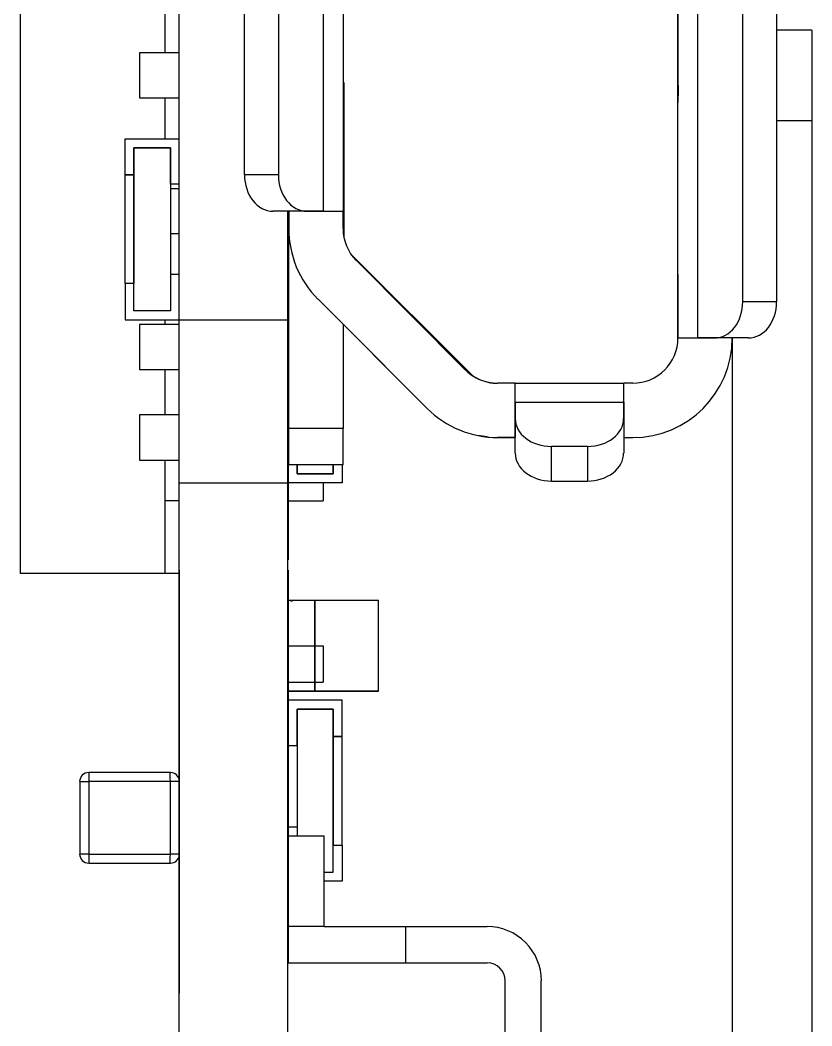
# Model space of a CAD drawing. Extents: x 78 to 182, y 87 to 136.
# Drawn here: x 172.44 to 176.81, y 101.95 to 107.5 of the extents above; entities that cross this region are included whole.
import ezdxf

# ---------------------------------------------------------------- set-up
doc = ezdxf.new("R2010")
doc.units = 0
doc.layers.add('View004', color=7, linetype='CONTINUOUS')

msp = doc.modelspace()

# ---------------------------------------------------------------- linework, layer by layer
at = {"layer": 'View004'}
for p, q in [((176.072, 105.75), (176.072, 112.15)), ((176.072, 105.75), (176.072, 112.15)), ((176.182, 105.75), (176.182, 112.15)), ((176.182, 105.75), (176.182, 112.15)), ((173.317, 105.85), (173.317, 112.05)), ((173.317, 105.85), (173.317, 112.05)), ((173.317, 105.85), (173.317, 112.05)), ((176.43, 105.95), (176.43, 111.95)), ((176.43, 105.95), (176.43, 111.95)), ((176.618, 105.95), (176.618, 111.95)), ((176.618, 105.95), (176.618, 111.95)), ((172.438, 111.45), (172.438, 104.45)), ((172.438, 111.45), (172.438, 104.45)), ((174.113, 111.45), (174.113, 106.45)), ((174.113, 111.45), (174.113, 106.45)), ((174.222, 111.45), (174.222, 106.45)), ((174.222, 111.45), (174.222, 106.45)), ((173.678, 106.65), (173.678, 111.25)), ((173.678, 106.65), (173.678, 111.25)), ((173.865, 111.25), (173.865, 106.65)), ((173.865, 111.25), (173.865, 106.65)), ((176.072, 110.725), (176.072, 107.175)), ((176.072, 110.725), (176.072, 107.175)), ((173.238, 107.575), (173.238, 107.325)), ((173.238, 107.575), (173.238, 107.325)), ((176.812, 107.45), (176.618, 107.45)), ((176.812, 107.45), (176.618, 107.45)), ((176.812, 107.45), (176.812, 106.95)), ((176.812, 107.45), (176.812, 106.95)), ((173.097, 107.325), (173.097, 107.075)), ((173.238, 107.325), (173.097, 107.325)), ((173.097, 107.325), (173.097, 107.075)), ((173.238, 107.325), (173.097, 107.325)), ((173.317, 107.325), (173.238, 107.325)), ((173.317, 107.325), (173.238, 107.325)), ((173.317, 107.34), (173.317, 107.34)), ((173.317, 107.34), (173.317, 107.34)), ((173.317, 107.34), (173.317, 107.34)), ((173.317, 107.34), (173.317, 107.34)), ((173.317, 107.325), (173.317, 107.325)), ((173.317, 107.325), (173.317, 107.325)), ((173.317, 107.275), (173.317, 107.298)), ((173.317, 107.275), (173.317, 107.298)), ((173.317, 107.275), (173.317, 107.298)), ((173.317, 107.275), (173.317, 107.298)), ((173.317, 107.298), (173.317, 107.298)), ((173.317, 107.298), (173.317, 107.298)), ((173.317, 106.625), (173.317, 107.275)), ((173.317, 107.275), (173.317, 107.275)), ((173.317, 106.625), (173.317, 107.275)), ((173.317, 106.625), (173.317, 107.275)), ((173.317, 107.275), (173.317, 107.275)), ((173.317, 106.625), (173.317, 107.275)), ((174.227, 107.16), (174.222, 107.16)), ((174.227, 107.16), (174.222, 107.16)), ((174.227, 107.16), (174.227, 106.304)), ((174.227, 107.16), (174.227, 106.304)), ((173.097, 107.075), (173.238, 107.075)), ((173.097, 107.075), (173.238, 107.075)), ((173.238, 107.075), (173.238, 106.85)), ((173.238, 107.075), (173.317, 107.075)), ((173.238, 107.075), (173.238, 106.85)), ((173.238, 107.075), (173.317, 107.075)), ((173.317, 107.075), (173.317, 107.075)), ((173.317, 107.075), (173.317, 107.075)), ((174.222, 107.025), (174.227, 107.025)), ((174.222, 107.025), (174.227, 107.025)), ((176.072, 106.925), (176.072, 107.05)), ((176.072, 106.925), (176.072, 107.05)), ((176.072, 106.225), (176.072, 106.925)), ((176.072, 106.225), (176.072, 106.925)), ((176.072, 106.225), (176.072, 106.925)), ((176.072, 106.225), (176.072, 106.925)), ((176.618, 106.95), (176.812, 106.95)), ((176.618, 106.95), (176.812, 106.95)), ((176.812, 106.95), (176.812, 100.95)), ((176.812, 106.95), (176.812, 100.95)), ((173.018, 106.65), (173.018, 106.85)), ((173.018, 106.85), (173.317, 106.85)), ((173.018, 106.65), (173.018, 106.85)), ((173.018, 106.85), (173.317, 106.85)), ((173.317, 106.85), (173.317, 106.85)), ((173.317, 106.85), (173.317, 106.85)), ((173.268, 106.8), (173.067, 106.8)), ((173.067, 106.8), (173.067, 106.65)), ((173.067, 105.9), (173.067, 106.8)), ((173.067, 106.8), (173.268, 106.8)), ((173.268, 106.8), (173.067, 106.8)), ((173.067, 106.8), (173.067, 106.65)), ((173.067, 105.9), (173.067, 106.8)), ((173.067, 106.8), (173.268, 106.8)), ((173.268, 106.6), (173.268, 106.8)), ((173.268, 106.8), (173.268, 105.9)), ((173.268, 106.6), (173.268, 106.8)), ((173.268, 106.8), (173.268, 105.9)), ((173.067, 106.65), (173.018, 106.65)), ((173.018, 106.05), (173.018, 106.65)), ((173.018, 106.65), (173.067, 106.65)), ((173.067, 106.65), (173.018, 106.65)), ((173.018, 106.05), (173.018, 106.65)), ((173.018, 106.65), (173.067, 106.65)), ((173.067, 106.65), (173.067, 106.05)), ((173.067, 106.65), (173.067, 106.05)), ((173.865, 106.65), (173.678, 106.65)), ((173.865, 106.65), (173.678, 106.65)), ((173.317, 106.6), (173.268, 106.6)), ((173.317, 106.6), (173.268, 106.6)), ((173.268, 106.575), (173.317, 106.575)), ((173.268, 106.575), (173.317, 106.575)), ((173.317, 106.625), (173.317, 106.625)), ((173.317, 106.625), (173.317, 106.625)), ((173.317, 106.575), (173.317, 106.575)), ((173.317, 106.575), (173.317, 106.575)), ((173.317, 106.56), (173.317, 106.56)), ((173.317, 106.56), (173.317, 106.56)), ((174.021, 106.45), (173.834, 106.45)), ((174.021, 106.45), (173.834, 106.45)), ((173.917, 105.85), (173.917, 106.45)), ((173.917, 105.85), (173.917, 106.45)), ((173.918, 106.45), (173.918, 104.85)), ((173.918, 106.45), (173.918, 104.85)), ((173.918, 106.45), (173.918, 104.85)), ((173.918, 106.45), (173.918, 104.85)), ((174.113, 106.45), (173.923, 106.45)), ((173.923, 106.45), (173.923, 106.354)), ((173.923, 105.25), (173.923, 106.45)), ((174.113, 106.45), (173.923, 106.45)), ((173.923, 106.45), (173.923, 106.354)), ((173.923, 105.25), (173.923, 106.45)), ((174.021, 106.45), (174.113, 106.45)), ((174.021, 106.45), (174.113, 106.45)), ((174.222, 106.354), (174.222, 106.45)), ((174.222, 106.354), (174.222, 106.45)), ((173.317, 106.325), (173.268, 106.325)), ((173.317, 106.325), (173.268, 106.325)), ((173.317, 106.34), (173.317, 106.34)), ((173.317, 106.34), (173.317, 106.34)), ((173.317, 106.34), (173.317, 106.34)), ((173.317, 106.34), (173.317, 106.34)), ((173.317, 106.325), (173.317, 106.325)), ((173.317, 106.325), (173.317, 106.325)), ((173.317, 106.102), (173.317, 106.298)), ((173.317, 106.102), (173.317, 106.298)), ((173.317, 106.102), (173.317, 106.298)), ((173.317, 106.102), (173.317, 106.298)), ((173.317, 106.298), (173.317, 106.298)), ((173.317, 106.298), (173.317, 106.298)), ((174.264, 106.215), (174.938, 105.542)), ((174.264, 106.215), (174.938, 105.542)), ((176.072, 106.1), (176.072, 106.225)), ((176.072, 106.1), (176.072, 106.225)), ((174.899, 105.573), (174.296, 106.177)), ((174.899, 105.573), (174.296, 106.177)), ((173.317, 106.1), (173.268, 106.1)), ((173.268, 106.1), (173.268, 105.9)), ((173.317, 106.1), (173.268, 106.1)), ((173.268, 106.1), (173.268, 105.9)), ((173.317, 106.102), (173.317, 106.102)), ((173.317, 106.102), (173.317, 106.102)), ((173.317, 105.425), (173.317, 106.075)), ((173.317, 106.075), (173.317, 106.075)), ((173.317, 105.425), (173.317, 106.075)), ((173.317, 105.425), (173.317, 106.075)), ((173.317, 106.075), (173.317, 106.075)), ((173.317, 105.425), (173.317, 106.075)), ((173.067, 106.05), (173.018, 106.05)), ((173.018, 106.05), (173.018, 105.85)), ((173.067, 106.05), (173.018, 106.05)), ((173.067, 106.05), (173.018, 106.05)), ((173.018, 106.05), (173.018, 105.85)), ((173.067, 106.05), (173.018, 106.05)), ((173.067, 105.9), (173.067, 106.05)), ((173.067, 105.9), (173.067, 106.05)), ((173.918, 106.05), (173.917, 106.05)), ((173.918, 106.05), (173.917, 106.05)), ((173.923, 106.05), (173.918, 106.05)), ((173.923, 106.05), (173.918, 106.05)), ((174.084, 105.965), (174.687, 105.361)), ((174.084, 105.965), (174.687, 105.361)), ((176.072, 105.975), (176.072, 105.75)), ((176.072, 105.975), (176.072, 105.75)), ((173.918, 105.95), (173.917, 105.95)), ((173.918, 105.95), (173.917, 105.95)), ((173.923, 105.95), (173.918, 105.95)), ((173.923, 105.95), (173.918, 105.95)), ((176.618, 105.95), (176.43, 105.95)), ((176.618, 105.95), (176.43, 105.95)), ((173.018, 105.85), (173.317, 105.85)), ((173.018, 105.85), (173.317, 105.85)), ((173.268, 105.9), (173.067, 105.9)), ((173.268, 105.9), (173.067, 105.9)), ((173.268, 105.9), (173.067, 105.9)), ((173.268, 105.9), (173.067, 105.9)), ((173.238, 105.85), (173.238, 105.825)), ((173.238, 105.85), (173.238, 105.825)), ((173.317, 105.85), (173.317, 105.85)), ((173.317, 105.85), (173.917, 105.85)), ((173.317, 105.85), (173.917, 105.85)), ((173.317, 105.85), (173.317, 105.85)), ((173.097, 105.825), (173.097, 105.575)), ((173.238, 105.825), (173.097, 105.825)), ((173.097, 105.825), (173.097, 105.575)), ((173.238, 105.825), (173.097, 105.825)), ((173.317, 105.825), (173.238, 105.825)), ((173.317, 105.825), (173.238, 105.825)), ((173.317, 105.825), (173.317, 105.825)), ((173.317, 105.825), (173.317, 105.825)), ((174.222, 105.826), (174.222, 105.25)), ((174.222, 105.826), (174.687, 105.361)), ((174.222, 105.826), (174.222, 105.25)), ((174.222, 105.826), (174.687, 105.361)), ((176.373, 105.75), (176.182, 105.75)), ((176.182, 105.75), (176.274, 105.75)), ((176.373, 105.75), (176.182, 105.75)), ((176.182, 105.75), (176.274, 105.75)), ((176.461, 105.75), (176.274, 105.75)), ((176.461, 105.75), (176.274, 105.75)), ((176.373, 100.95), (176.373, 105.75)), ((176.373, 100.95), (176.373, 105.75)), ((173.917, 105.7), (173.918, 105.7)), ((173.917, 105.7), (173.918, 105.7)), ((173.918, 105.7), (173.923, 105.7)), ((173.918, 105.7), (173.923, 105.7)), ((173.097, 105.575), (173.238, 105.575)), ((173.097, 105.575), (173.238, 105.575)), ((173.238, 105.575), (173.238, 105.325)), ((173.238, 105.575), (173.317, 105.575)), ((173.238, 105.575), (173.238, 105.325)), ((173.238, 105.575), (173.317, 105.575)), ((173.317, 105.575), (173.317, 105.575)), ((173.317, 105.575), (173.317, 105.575)), ((175.173, 105.5), (175.076, 105.5)), ((175.173, 105.5), (175.076, 105.5)), ((175.173, 105.5), (175.773, 105.5)), ((175.173, 105.5), (175.773, 105.5)), ((175.822, 105.5), (175.773, 105.5)), ((175.822, 105.5), (175.773, 105.5)), ((173.317, 105.425), (173.317, 105.425)), ((173.317, 105.425), (173.317, 105.425)), ((175.173, 105.395), (175.173, 105.2)), ((175.173, 105.305), (175.173, 105.395)), ((175.173, 105.395), (175.173, 105.2)), ((175.173, 105.305), (175.173, 105.395)), ((175.173, 105.395), (175.773, 105.395)), ((175.173, 105.395), (175.773, 105.395)), ((175.773, 105.395), (175.773, 105.2)), ((175.773, 105.305), (175.773, 105.395)), ((175.773, 105.395), (175.773, 105.2)), ((175.773, 105.305), (175.773, 105.395)), ((173.097, 105.325), (173.097, 105.075)), ((173.238, 105.325), (173.097, 105.325)), ((173.097, 105.325), (173.097, 105.075)), ((173.238, 105.325), (173.097, 105.325)), ((173.317, 105.325), (173.238, 105.325)), ((173.317, 105.325), (173.238, 105.325)), ((173.317, 105.34), (173.317, 105.34)), ((173.317, 105.34), (173.317, 105.34)), ((173.317, 105.34), (173.317, 105.34)), ((173.317, 105.34), (173.317, 105.34)), ((173.317, 105.325), (173.317, 105.325)), ((173.317, 105.325), (173.317, 105.325)), ((173.317, 105.102), (173.317, 105.298)), ((173.317, 105.102), (173.317, 105.298)), ((173.317, 105.102), (173.317, 105.298)), ((173.317, 105.102), (173.317, 105.298)), ((173.317, 105.298), (173.317, 105.298)), ((173.317, 105.298), (173.317, 105.298)), ((175.173, 105.114), (175.173, 105.305)), ((175.173, 105.114), (175.173, 105.305)), ((175.773, 105.305), (175.773, 105.114)), ((175.773, 105.305), (175.773, 105.114)), ((174.222, 105.25), (173.923, 105.25)), ((174.222, 105.25), (173.923, 105.25)), ((173.917, 105.2), (173.918, 105.2)), ((173.917, 105.2), (173.918, 105.2)), ((173.918, 105.2), (173.923, 105.2)), ((173.918, 105.2), (173.923, 105.2)), ((175.076, 105.2), (175.173, 105.2)), ((175.076, 105.2), (175.173, 105.2)), ((175.773, 105.2), (175.822, 105.2)), ((175.773, 105.2), (175.822, 105.2)), ((175.373, 105.152), (175.572, 105.152)), ((175.373, 105.152), (175.572, 105.152)), ((175.373, 104.96), (175.373, 105.152)), ((175.373, 104.96), (175.373, 105.152)), ((175.572, 105.152), (175.572, 104.96)), ((175.572, 105.152), (175.572, 104.96)), ((173.097, 105.075), (173.238, 105.075)), ((173.097, 105.075), (173.238, 105.075)), ((173.238, 105.075), (173.238, 104.45)), ((173.238, 105.075), (173.317, 105.075)), ((173.238, 105.075), (173.238, 104.45)), ((173.238, 105.075), (173.317, 105.075)), ((173.317, 105.102), (173.317, 105.102)), ((173.317, 105.102), (173.317, 105.102)), ((173.317, 105.075), (173.317, 105.075)), ((173.317, 105.075), (173.317, 105.075)), ((173.317, 105.06), (173.317, 105.06)), ((173.317, 105.06), (173.317, 105.06)), ((174.222, 105.05), (173.923, 105.05)), ((174.222, 105.05), (173.923, 105.05)), ((173.968, 105.05), (173.968, 105)), ((173.968, 105), (173.968, 105.05)), ((173.968, 105.05), (173.968, 105)), ((173.968, 105), (173.968, 105.05)), ((174.167, 105), (174.167, 105.05)), ((174.167, 105.05), (174.167, 105)), ((174.167, 105), (174.167, 105.05)), ((174.167, 105.05), (174.167, 105)), ((174.218, 105.05), (174.218, 104.95)), ((174.218, 105.05), (174.218, 104.95)), ((173.968, 105), (174.167, 105)), ((174.167, 105), (173.968, 105)), ((173.968, 105), (174.167, 105)), ((174.167, 105), (173.968, 105)), ((173.317, 104.95), (173.917, 104.95)), ((173.317, 91.95), (173.317, 104.95)), ((173.317, 104.95), (173.917, 104.95)), ((173.317, 91.95), (173.317, 104.95)), ((173.317, 91.95), (173.317, 104.95)), ((173.917, 91.95), (173.917, 104.95)), ((173.917, 91.95), (173.917, 104.95)), ((173.918, 104.95), (173.917, 104.95)), ((173.918, 104.95), (173.917, 104.95)), ((174.218, 104.95), (173.918, 104.95)), ((174.218, 104.95), (173.918, 104.95)), ((174.113, 104.95), (174.113, 104.85)), ((174.113, 104.95), (174.113, 104.85)), ((175.373, 104.96), (175.572, 104.96)), ((175.373, 104.96), (175.572, 104.96)), ((173.317, 104.9), (173.317, 104.9)), ((173.317, 104.9), (173.317, 104.9)), ((173.317, 104.9), (173.317, 104.9)), ((173.317, 104.9), (173.317, 104.9)), ((173.317, 104.9), (173.317, 104.9)), ((173.317, 104.9), (173.317, 104.9)), ((173.317, 104.468), (173.317, 104.858)), ((173.317, 104.468), (173.317, 104.858)), ((173.317, 104.468), (173.317, 104.858)), ((173.317, 104.468), (173.317, 104.858)), ((173.317, 104.858), (173.317, 104.858)), ((173.317, 104.858), (173.317, 104.858)), ((173.317, 104.85), (173.238, 104.85)), ((173.317, 104.85), (173.238, 104.85)), ((173.317, 104.85), (173.317, 104.85)), ((173.317, 104.85), (173.317, 104.85)), ((173.917, 104.85), (173.918, 104.85)), ((173.917, 104.85), (173.918, 104.85)), ((173.918, 104.85), (173.918, 104.85)), ((173.918, 104.85), (173.918, 104.525)), ((173.918, 104.85), (173.918, 104.525)), ((173.918, 104.85), (174.113, 104.85)), ((173.918, 104.85), (174.113, 104.85)), ((173.918, 104.85), (173.918, 104.85)), ((173.918, 104.85), (173.918, 104.525)), ((173.918, 104.85), (173.918, 104.525)), ((173.918, 104.525), (173.918, 104.525)), ((173.918, 104.525), (173.918, 104.525)), ((173.317, 104.468), (173.317, 104.468)), ((173.317, 104.468), (173.317, 104.468)), ((173.918, 104.468), (173.918, 104.468)), ((173.918, 104.468), (173.918, 104.468)), ((173.238, 104.45), (172.438, 104.45)), ((173.238, 104.45), (172.438, 104.45)), ((173.317, 104.45), (173.238, 104.45)), ((173.317, 104.45), (173.238, 104.45)), ((173.317, 104.45), (173.317, 104.45)), ((173.317, 104.45), (173.317, 104.45)), ((173.918, 104.3), (173.918, 104.3)), ((173.918, 104.3), (173.918, 103.8)), ((173.918, 104.3), (173.918, 103.8)), ((173.918, 104.3), (173.918, 104.3)), ((173.918, 104.3), (173.918, 103.8)), ((173.918, 104.3), (173.918, 103.8)), ((173.94, 104.299), (173.933, 104.299)), ((173.933, 104.299), (173.94, 104.299)), ((173.94, 104.299), (173.933, 104.299)), ((173.933, 104.299), (173.94, 104.299)), ((173.94, 104.299), (173.933, 104.299)), ((173.933, 104.299), (173.94, 104.299)), ((173.94, 104.299), (173.933, 104.299)), ((173.933, 104.299), (173.94, 104.299)), ((173.94, 104.299), (173.933, 104.299)), ((173.933, 104.299), (173.94, 104.299)), ((173.94, 104.299), (173.933, 104.299)), ((173.933, 104.299), (173.94, 104.299)), ((173.94, 104.299), (173.933, 104.299)), ((173.933, 104.299), (173.94, 104.299)), ((173.94, 104.299), (173.933, 104.299)), ((173.933, 104.299), (173.94, 104.299)), ((174.417, 104.3), (174.067, 104.3)), ((174.067, 104.3), (174.067, 103.8)), ((174.067, 104.3), (174.067, 103.8)), ((174.067, 103.8), (174.067, 104.3)), ((174.417, 104.3), (174.067, 104.3)), ((174.417, 104.3), (174.067, 104.3)), ((174.067, 103.8), (174.067, 104.3)), ((174.417, 104.3), (174.067, 104.3)), ((174.067, 103.8), (174.067, 104.3)), ((174.067, 103.8), (174.067, 104.3)), ((174.067, 103.8), (174.067, 104.3)), ((174.067, 103.8), (174.067, 104.3)), ((174.417, 104.3), (174.067, 104.3)), ((174.067, 104.3), (174.067, 103.8)), ((174.067, 104.3), (174.067, 103.8)), ((174.067, 103.8), (174.067, 104.3)), ((174.417, 104.3), (174.067, 104.3)), ((174.417, 104.3), (174.067, 104.3)), ((174.067, 103.8), (174.067, 104.3)), ((174.417, 104.3), (174.067, 104.3)), ((174.067, 103.8), (174.067, 104.3)), ((174.067, 103.8), (174.067, 104.3)), ((174.067, 103.8), (174.067, 104.3)), ((174.067, 103.8), (174.067, 104.3)), ((174.417, 103.8), (174.417, 104.3)), ((174.417, 103.8), (174.417, 104.3)), ((174.417, 103.8), (174.417, 104.3)), ((174.417, 103.8), (174.417, 104.3)), ((174.417, 103.8), (174.417, 104.3)), ((174.417, 103.8), (174.417, 104.3)), ((174.417, 103.8), (174.417, 104.3)), ((174.417, 103.8), (174.417, 104.3)), ((173.917, 104.05), (173.918, 104.05)), ((173.917, 104.05), (173.918, 104.05)), ((173.918, 104.05), (174.113, 104.05)), ((173.918, 104.05), (174.113, 104.05)), ((174.113, 104.05), (174.113, 103.85)), ((174.113, 104.05), (174.113, 103.85)), ((173.317, 103.833), (173.317, 103.833)), ((173.317, 103.833), (173.317, 103.833)), ((173.917, 103.85), (173.918, 103.85)), ((173.917, 103.85), (173.918, 103.85)), ((173.917, 103.8), (173.918, 103.8)), ((173.917, 103.8), (173.918, 103.8)), ((173.917, 103.8), (173.918, 103.8)), ((173.917, 103.8), (173.918, 103.8)), ((173.918, 103.85), (174.113, 103.85)), ((173.918, 103.85), (174.113, 103.85)), ((173.918, 103.8), (173.918, 103.8)), ((173.918, 103.8), (173.918, 103.768)), ((173.918, 103.8), (173.918, 103.768)), ((173.918, 103.8), (173.918, 103.8)), ((173.918, 103.8), (173.918, 103.768)), ((173.918, 103.8), (173.918, 103.768)), ((173.918, 103.8), (174.067, 103.8)), ((174.067, 103.8), (173.918, 103.8)), ((173.918, 103.8), (173.918, 103.8)), ((173.918, 103.8), (174.067, 103.8)), ((174.067, 103.8), (173.918, 103.8)), ((173.918, 103.8), (173.918, 103.8)), ((173.918, 103.8), (174.067, 103.8)), ((174.067, 103.8), (173.918, 103.8)), ((173.918, 103.8), (173.918, 103.8)), ((173.918, 103.8), (174.067, 103.8)), ((174.067, 103.8), (173.918, 103.8)), ((173.918, 103.8), (173.918, 103.8)), ((174.067, 103.8), (174.417, 103.8)), ((174.417, 103.8), (174.067, 103.8)), ((174.067, 103.8), (174.417, 103.8)), ((174.417, 103.8), (174.067, 103.8)), ((174.067, 103.8), (174.417, 103.8)), ((174.417, 103.8), (174.067, 103.8)), ((174.067, 103.8), (174.417, 103.8)), ((174.417, 103.8), (174.067, 103.8)), ((173.317, 103.768), (173.317, 103.768)), ((173.317, 103.768), (173.317, 103.768)), ((173.918, 103.75), (173.917, 103.75)), ((173.918, 103.75), (173.917, 103.75)), ((173.918, 103.768), (173.918, 103.768)), ((173.918, 103.768), (173.918, 103.768)), ((174.218, 103.75), (173.918, 103.75)), ((174.218, 103.75), (173.918, 103.75)), ((174.218, 103.55), (174.218, 103.75)), ((174.218, 103.55), (174.218, 103.75)), ((173.968, 103.5), (173.968, 103.7)), ((173.968, 103.7), (174.167, 103.7)), ((174.167, 103.7), (173.968, 103.7)), ((173.968, 103.7), (173.968, 103)), ((173.968, 103.5), (173.968, 103.7)), ((173.968, 103.7), (174.167, 103.7)), ((174.167, 103.7), (173.968, 103.7)), ((173.968, 103.7), (173.968, 103)), ((174.167, 103.7), (174.167, 103.55)), ((174.167, 102.8), (174.167, 103.7)), ((174.167, 103.7), (174.167, 103.55)), ((174.167, 102.8), (174.167, 103.7)), ((174.167, 103.55), (174.218, 103.55)), ((174.218, 103.55), (174.167, 103.55)), ((174.167, 103.55), (174.167, 102.95)), ((174.167, 103.55), (174.218, 103.55)), ((174.218, 103.55), (174.167, 103.55)), ((174.167, 103.55), (174.167, 102.95)), ((174.218, 102.95), (174.218, 103.55)), ((174.218, 102.95), (174.218, 103.55)), ((173.917, 103.5), (173.918, 103.5)), ((173.917, 103.5), (173.918, 103.5)), ((173.918, 103.5), (173.968, 103.5)), ((173.918, 103.5), (173.968, 103.5)), ((172.768, 103.3), (172.768, 102.9)), ((172.768, 103.3), (172.768, 102.9)), ((172.768, 103.3), (172.768, 102.9)), ((172.768, 103.3), (172.768, 102.9)), ((172.768, 103.3), (172.768, 102.9)), ((172.768, 103.3), (172.768, 102.9)), ((173.268, 103.35), (172.817, 103.35)), ((173.268, 103.35), (172.817, 103.35)), ((173.268, 103.35), (172.817, 103.35)), ((173.268, 103.35), (172.817, 103.35)), ((173.268, 103.35), (172.817, 103.35)), ((173.268, 103.35), (172.817, 103.35)), ((172.817, 103.3), (172.817, 102.9)), ((172.817, 103.3), (172.817, 102.9)), ((173.268, 103.3), (172.817, 103.3)), ((173.268, 103.3), (172.817, 103.3)), ((172.817, 103.3), (172.817, 102.9)), ((172.817, 103.3), (172.817, 102.9)), ((173.268, 103.3), (172.817, 103.3)), ((173.268, 103.3), (172.817, 103.3)), ((172.817, 103.3), (172.817, 102.9)), ((173.268, 103.3), (172.817, 103.3)), ((172.817, 103.3), (172.817, 102.9)), ((173.268, 103.3), (172.817, 103.3)), ((173.268, 102.9), (173.268, 103.3)), ((173.268, 102.9), (173.268, 103.3)), ((173.268, 102.9), (173.268, 103.3)), ((173.268, 102.9), (173.268, 103.3)), ((173.268, 102.9), (173.268, 103.3)), ((173.268, 102.9), (173.268, 103.3)), ((173.918, 103.3), (173.918, 103.3)), ((173.918, 103.3), (173.918, 102.3)), ((173.918, 103.3), (173.918, 102.3)), ((173.918, 103.3), (173.918, 103.3)), ((173.918, 103.3), (173.918, 102.3)), ((173.918, 103.3), (173.918, 102.3)), ((173.317, 103.168), (173.317, 103.168)), ((173.317, 103.168), (173.317, 103.168)), ((173.917, 103.05), (173.918, 103.05)), ((173.917, 103.05), (173.918, 103.05)), ((173.918, 103.05), (173.968, 103.05)), ((173.918, 103.05), (173.968, 103.05)), ((173.917, 103), (173.918, 103)), ((173.917, 103), (173.918, 103)), ((173.918, 103), (174.118, 103)), ((173.918, 103), (174.118, 103)), ((174.118, 102.5), (174.118, 103)), ((174.118, 102.5), (174.118, 103)), ((174.167, 102.8), (174.167, 102.95)), ((174.167, 102.95), (174.218, 102.95)), ((174.167, 102.95), (174.218, 102.95)), ((174.167, 102.8), (174.167, 102.95)), ((174.167, 102.95), (174.218, 102.95)), ((174.167, 102.95), (174.218, 102.95)), ((174.218, 102.95), (174.218, 102.75)), ((174.218, 102.95), (174.218, 102.75)), ((172.817, 102.9), (173.268, 102.9)), ((172.817, 102.9), (173.268, 102.9)), ((172.817, 102.9), (173.268, 102.9)), ((172.817, 102.9), (173.268, 102.9)), ((172.817, 102.9), (173.268, 102.9)), ((172.817, 102.9), (173.268, 102.9)), ((172.817, 102.85), (173.268, 102.85)), ((172.817, 102.85), (173.268, 102.85)), ((172.817, 102.85), (173.268, 102.85)), ((172.817, 102.85), (173.268, 102.85)), ((172.817, 102.85), (173.268, 102.85)), ((172.817, 102.85), (173.268, 102.85)), ((174.118, 102.8), (174.167, 102.8)), ((174.118, 102.8), (174.167, 102.8)), ((174.118, 102.8), (174.167, 102.8)), ((174.118, 102.8), (174.167, 102.8)), ((174.218, 102.75), (174.118, 102.75)), ((174.218, 102.75), (174.118, 102.75)), ((173.317, 102.533), (173.317, 102.533)), ((173.317, 102.533), (173.317, 102.533)), ((173.918, 102.5), (173.917, 102.5)), ((173.918, 102.5), (173.917, 102.5)), ((174.118, 102.5), (173.918, 102.5)), ((174.118, 102.5), (173.918, 102.5)), ((174.118, 102.5), (174.567, 102.5)), ((174.118, 102.5), (174.567, 102.5)), ((174.567, 102.5), (175.018, 102.5)), ((174.567, 102.5), (175.018, 102.5)), ((174.567, 102.5), (174.567, 102.3)), ((174.567, 102.5), (174.567, 102.3)), ((173.917, 102.3), (173.918, 102.3)), ((173.917, 102.3), (173.918, 102.3)), ((173.918, 102.3), (173.918, 102.3)), ((173.918, 102.3), (173.918, 102.3)), ((173.918, 102.3), (174.567, 102.3)), ((173.918, 102.3), (174.567, 102.3)), ((174.567, 102.3), (175.018, 102.3)), ((174.567, 102.3), (175.018, 102.3)), ((175.118, 101.77), (175.118, 102.2)), ((175.118, 101.77), (175.118, 102.2)), ((175.317, 101.77), (175.317, 102.2)), ((175.317, 101.77), (175.317, 102.2)), ((173.317, 102.133), (173.317, 102.133)), ((173.317, 102.133), (173.317, 102.133))]:
    msp.add_line(p, q, dxfattribs=at)
for centre, radius, start, end in [((174.472, 106.354), 0.55, 180, -135), ((174.472, 106.354), 0.55, 180, -135), ((174.472, 106.354), 0.25, 180, -135), ((174.472, 106.354), 0.25, 180, -135), ((174.472, 106.354), 0.25, 180, -135), ((174.472, 106.354), 0.25, 180, -135), ((175.822, 105.75), 0.25, -90, 0), ((175.822, 105.75), 0.55, -90, 0), ((175.822, 105.75), 0.25, -90, 0), ((175.822, 105.75), 0.55, -90, 0), ((175.076, 105.75), 0.25, -135.051, -123.522), ((175.076, 105.75), 0.25, -135.051, -123.522), ((175.076, 105.75), 0.25, -135, -114.47), ((175.076, 105.75), 0.25, -135, -90), ((175.076, 105.75), 0.25, -135, -114.47), ((175.076, 105.75), 0.25, -135, -90), ((175.076, 105.75), 0.25, -114.47, -102.156), ((175.076, 105.75), 0.25, -114.47, -102.156), ((175.076, 105.75), 0.55, -135, -90), ((175.076, 105.75), 0.55, -135, -90), ((172.817, 103.3), 0.05, 90, 180), ((172.817, 103.3), 0.05, 90, 180), ((172.817, 103.3), 0.05, 90, -180), ((172.817, 103.3), 0.05, 90, -180), ((172.817, 103.3), 0.05, 90, -180), ((172.817, 103.3), 0.05, 90, -180), ((172.817, 103.3), 0.05, 90, 180), ((172.817, 103.3), 0.05, 90, 180), ((173.268, 103.3), 0.05, 4.8088, 90), ((173.268, 103.3), 0.05, 4.8088, 90), ((173.268, 103.3), 0.05, 4.8088, 90), ((173.268, 103.3), 0.05, 4.8088, 90), ((173.268, 103.3), 0.05, 4.8088, 90), ((173.268, 103.3), 0.05, 4.8088, 90), ((173.268, 103.3), 0.05, 4.8088, 90), ((173.268, 103.3), 0.05, 4.8088, 90), ((173.268, 103.3), 0.05, 0, 0.3624), ((173.268, 103.3), 0.05, 0, 0.3624), ((173.268, 103.3), 0.05, 0, 0.3624), ((173.268, 103.3), 0.05, 0, 0.3624), ((173.268, 103.3), 0.05, 0, 0.3624), ((173.268, 103.3), 0.05, 0, 0.3624), ((173.268, 103.3), 0.05, 0, 0.3624), ((173.268, 103.3), 0.05, 0, 0.3624), ((172.817, 102.9), 0.05, 180, -90), ((172.817, 102.9), 0.05, 180, -90), ((172.817, 102.9), 0.05, 180, -90), ((172.817, 102.9), 0.05, 180, -90), ((172.817, 102.9), 0.05, 180, -90), ((172.817, 102.9), 0.05, 180, -90), ((172.817, 102.9), 0.05, 180, -90), ((172.817, 102.9), 0.05, 180, -90), ((173.268, 102.9), 0.05, -90, -4.8088), ((173.268, 102.9), 0.05, -90, -4.8088), ((173.268, 102.9), 0.05, -90, -4.8088), ((173.268, 102.9), 0.05, -90, -4.8088), ((173.268, 102.9), 0.05, -90, -4.8088), ((173.268, 102.9), 0.05, -90, -4.8088), ((173.268, 102.9), 0.05, -90, -4.8088), ((173.268, 102.9), 0.05, -90, -4.8088), ((173.268, 102.9), 0.05, -90, -4.8088), ((173.268, 102.9), 0.05, -90, -4.8088), ((173.268, 102.9), 0.05, -90, -4.8088), ((173.268, 102.9), 0.05, -90, -4.8088), ((173.268, 102.9), 0.05, -90, -4.8088), ((173.268, 102.9), 0.05, -90, -4.8088), ((173.268, 102.9), 0.05, -90, -4.8088), ((173.268, 102.9), 0.05, -90, -4.8088), ((173.268, 102.9), 0.05, -0.3624, 0), ((173.268, 102.9), 0.05, -0.3624, 0), ((173.268, 102.9), 0.05, -0.3624, 0), ((173.268, 102.9), 0.05, -0.3624, 0), ((173.268, 102.9), 0.05, -0.3624, 0), ((173.268, 102.9), 0.05, -0.3624, 0), ((173.268, 102.9), 0.05, -0.3624, 0), ((173.268, 102.9), 0.05, -0.3624, 0), ((173.268, 102.9), 0.05, -0.3624, 0), ((173.268, 102.9), 0.05, -0.3624, 0), ((173.268, 102.9), 0.05, -0.3624, 0), ((173.268, 102.9), 0.05, -0.3624, 0), ((173.268, 102.9), 0.05, -0.3624, 0), ((173.268, 102.9), 0.05, -0.3624, 0), ((173.268, 102.9), 0.05, -0.3624, 0), ((173.268, 102.9), 0.05, -0.3624, 0), ((175.018, 102.2), 0.1, 0, 90), ((175.018, 102.2), 0.1, 0, 90)]:
    msp.add_arc(centre, radius, start, end, dxfattribs=at)
for centre, major_axis, ratio, start_param, end_param in [((173.834, 106.65), (0, 0.2), 0.781629, -4.71239, -3.14159), ((173.834, 106.65), (0, 0.2), 0.781629, -4.71239, -3.14159), ((174.021, 106.65), (0, 0.2), 0.781629, -4.71239, -3.14159), ((174.021, 106.65), (0, 0.2), 0.781629, -4.71239, -3.14159), ((176.274, 105.95), (0, 0.2), 0.781629, 3.14159, 4.71239), ((176.274, 105.95), (0, 0.2), 0.781629, 3.14159, 4.71239), ((176.461, 105.95), (0, -0.2), 0.781629, 0, -4.71239), ((176.461, 105.95), (0, -0.2), 0.781629, 0, -4.71239), ((175.373, 105.305), (0.2, 0), 0.769614, 3.14159, 4.71239), ((175.373, 105.305), (0.2, 0), 0.769614, 3.14159, 4.71239), ((175.572, 105.305), (0.2, 0), 0.769614, 4.71239, 0), ((175.572, 105.305), (0.2, 0), 0.769614, 4.71239, 0), ((175.373, 105.114), (-0.2, 0), 0.769614, 0, -4.71239), ((175.373, 105.114), (-0.2, 0), 0.769614, 0, -4.71239), ((175.572, 105.114), (-0.2, 0), 0.769614, -4.71239, -3.14159), ((175.572, 105.114), (-0.2, 0), 0.769614, -4.71239, -3.14159), ((175.018, 102.2), (-0.2449, 0.1732), 1, 3.75707, 5.32787), ((175.018, 102.2), (-0.2449, 0.1732), 1, 3.75707, 5.32787)]:
    msp.add_ellipse(centre, major_axis=major_axis, ratio=ratio, start_param=start_param, end_param=end_param, dxfattribs=at)
for points, degree in [([(173.317, 107.298), (173.317, 107.32), (173.317, 107.34), (173.317, 107.34)], 3), ([(173.317, 107.298), (173.317, 107.32), (173.317, 107.34), (173.317, 107.34)], 3), ([(173.317, 107.298), (173.317, 107.32), (173.317, 107.34), (173.317, 107.34)], 3), ([(173.317, 107.298), (173.317, 107.32), (173.317, 107.34), (173.317, 107.34)], 3), ([(176.072, 107.175), (176.072, 107.176), (176.073, 107.117), (176.072, 107.05)], 3), ([(176.072, 107.175), (176.072, 107.176), (176.073, 107.117), (176.072, 107.05)], 3), ([(173.317, 106.56), (173.317, 106.563), (173.317, 106.6)], 2), ([(173.317, 106.56), (173.317, 106.563), (173.317, 106.6)], 2), ([(173.317, 106.56), (173.317, 106.563), (173.317, 106.6)], 2), ([(173.317, 106.56), (173.317, 106.563), (173.317, 106.6)], 2), ([(174.113, 106.45), (174.219, 106.45), (174.222, 106.45)], 2), ([(174.113, 106.45), (174.219, 106.45), (174.222, 106.45)], 2), ([(173.317, 106.298), (173.317, 106.32), (173.317, 106.34), (173.317, 106.34)], 3), ([(173.317, 106.298), (173.317, 106.32), (173.317, 106.34), (173.317, 106.34)], 3), ([(173.317, 106.298), (173.317, 106.32), (173.317, 106.34), (173.317, 106.34)], 3), ([(173.317, 106.298), (173.317, 106.32), (173.317, 106.34), (173.317, 106.34)], 3), ([(173.317, 106.1), (173.317, 106.102)], 1), ([(173.317, 106.1), (173.317, 106.102)], 1), ([(173.317, 106.1), (173.317, 106.102)], 1), ([(173.317, 106.1), (173.317, 106.102)], 1), ([(176.072, 106.1), (176.072, 106.033), (176.072, 105.974), (176.072, 105.975)], 3), ([(176.072, 106.1), (176.072, 106.033), (176.072, 105.974), (176.072, 105.975)], 3), ([(173.317, 104.95), (173.317, 105.169), (173.318, 105.499), (173.317, 105.85)], 3), ([(173.317, 104.95), (173.317, 105.169), (173.318, 105.499), (173.317, 105.85)], 3), ([(173.317, 104.95), (173.317, 105.169), (173.318, 105.499), (173.317, 105.85)], 3), ([(173.917, 104.95), (173.917, 105.169), (173.918, 105.499), (173.917, 105.85)], 3), ([(173.917, 104.95), (173.917, 105.169), (173.918, 105.499), (173.917, 105.85)], 3), ([(176.072, 105.75), (176.076, 105.75), (176.182, 105.75)], 2), ([(176.072, 105.75), (176.076, 105.75), (176.182, 105.75)], 2), ([(174.972, 105.522), (174.973, 105.522)], 1), ([(174.972, 105.522), (174.973, 105.522)], 1), ([(175.023, 105.506), (175.026, 105.505)], 1), ([(175.023, 105.506), (175.026, 105.505)], 1), ([(175.026, 105.505), (175.051, 105.5), (175.076, 105.5)], 2), ([(175.026, 105.505), (175.051, 105.5), (175.076, 105.5)], 2), ([(175.173, 105.395), (175.173, 105.497), (175.173, 105.5)], 2), ([(175.173, 105.395), (175.173, 105.497), (175.173, 105.5)], 2), ([(175.773, 105.395), (175.772, 105.497), (175.773, 105.5)], 2), ([(175.773, 105.395), (175.772, 105.497), (175.773, 105.5)], 2), ([(173.317, 105.298), (173.317, 105.32), (173.317, 105.34), (173.317, 105.34)], 3), ([(173.317, 105.298), (173.317, 105.32), (173.317, 105.34), (173.317, 105.34)], 3), ([(173.317, 105.298), (173.317, 105.32), (173.317, 105.34), (173.317, 105.34)], 3), ([(173.317, 105.298), (173.317, 105.32), (173.317, 105.34), (173.317, 105.34)], 3), ([(173.923, 105.05), (173.922, 105.048), (173.923, 105.143), (173.923, 105.25)], 3), ([(173.923, 105.05), (173.922, 105.048), (173.923, 105.143), (173.923, 105.25)], 3), ([(174.222, 105.05), (174.222, 105.048), (174.223, 105.143), (174.222, 105.25)], 3), ([(174.222, 105.05), (174.222, 105.048), (174.223, 105.143), (174.222, 105.25)], 3), ([(175.026, 105.202), (174.972, 105.21)], 1), ([(175.026, 105.202), (174.972, 105.21)], 1), ([(175.025, 105.202), (175.026, 105.202)], 1), ([(175.025, 105.202), (175.026, 105.202)], 1), ([(175.173, 105.2), (175.13, 105.2), (175.076, 105.2)], 2), ([(175.173, 105.2), (175.13, 105.2), (175.076, 105.2)], 2), ([(173.317, 105.06), (173.317, 105.06), (173.317, 105.08), (173.317, 105.102)], 3), ([(173.317, 105.06), (173.317, 105.06), (173.317, 105.08), (173.317, 105.102)], 3), ([(173.317, 105.06), (173.317, 105.06), (173.317, 105.08), (173.317, 105.102)], 3), ([(173.317, 105.06), (173.317, 105.06), (173.317, 105.08), (173.317, 105.102)], 3), ([(173.317, 104.858), (173.317, 104.88), (173.317, 104.9), (173.317, 104.9)], 3), ([(173.317, 104.858), (173.317, 104.88), (173.317, 104.9), (173.317, 104.9)], 3), ([(173.317, 104.858), (173.317, 104.88), (173.317, 104.9), (173.317, 104.9)], 3), ([(173.317, 104.858), (173.317, 104.88), (173.317, 104.9), (173.317, 104.9)], 3), ([(173.918, 104.468), (173.918, 104.468), (173.918, 104.402), (173.918, 104.3)], 3), ([(173.918, 104.468), (173.918, 104.468), (173.918, 104.402), (173.918, 104.3)], 3), ([(173.918, 104.468), (173.918, 104.468), (173.918, 104.402), (173.918, 104.3)], 3), ([(173.918, 104.468), (173.918, 104.468), (173.918, 104.402), (173.918, 104.3)], 3), ([(174.067, 104.3), (173.918, 104.3)], 1), ([(174.067, 104.3), (173.918, 104.3)], 1), ([(174.067, 104.3), (173.918, 104.3)], 1), ([(174.067, 104.3), (173.918, 104.3)], 1), ([(174.067, 104.3), (173.918, 104.3)], 1), ([(174.067, 104.3), (173.918, 104.3)], 1), ([(174.067, 104.3), (173.918, 104.3)], 1), ([(174.067, 104.3), (173.918, 104.3)], 1), ([(173.938, 104.299), (173.932, 104.299), (173.932, 104.299)], 2), ([(173.932, 104.299), (173.934, 104.299)], 1), ([(173.938, 104.299), (173.932, 104.299), (173.932, 104.299)], 2), ([(173.932, 104.299), (173.934, 104.299)], 1), ([(173.934, 104.299), (173.933, 104.299), (173.938, 104.299)], 2), ([(173.934, 104.299), (173.933, 104.299), (173.938, 104.299)], 2), ([(173.935, 104.299), (173.935, 104.299)], 1), ([(173.935, 104.299), (173.935, 104.299)], 1), ([(173.938, 104.299), (173.94, 104.299), (173.938, 104.299)], 2), ([(173.938, 104.299), (173.938, 104.299)], 1), ([(173.938, 104.299), (173.94, 104.299), (173.938, 104.299)], 2), ([(173.938, 104.299), (173.938, 104.299)], 1), ([(173.942, 104.299), (173.941, 104.299), (173.942, 104.299)], 2), ([(173.942, 104.299), (173.941, 104.299), (173.942, 104.299)], 2), ([(173.317, 103.833), (173.317, 103.793), (173.317, 103.768)], 2), ([(173.317, 103.833), (173.317, 103.793), (173.317, 103.768)], 2), ([(173.317, 103.833), (173.317, 103.793), (173.317, 103.768)], 2), ([(173.317, 103.833), (173.317, 103.793), (173.317, 103.768)], 2), ([(172.817, 103.35), (172.818, 103.351), (172.817, 103.327), (172.817, 103.3)], 3), ([(172.817, 103.35), (172.818, 103.351), (172.817, 103.327), (172.817, 103.3)], 3), ([(172.817, 103.35), (172.818, 103.351), (172.817, 103.327), (172.817, 103.3)], 3), ([(172.817, 103.35), (172.818, 103.351), (172.817, 103.327), (172.817, 103.3)], 3), ([(172.817, 103.35), (172.818, 103.351), (172.817, 103.327), (172.817, 103.3)], 3), ([(172.817, 103.35), (172.818, 103.351), (172.817, 103.327), (172.817, 103.3)], 3), ([(173.268, 103.3), (173.267, 103.327), (173.268, 103.351), (173.268, 103.35)], 3), ([(173.268, 103.3), (173.267, 103.327), (173.268, 103.351), (173.268, 103.35)], 3), ([(173.268, 103.3), (173.267, 103.327), (173.268, 103.351), (173.268, 103.35)], 3), ([(173.268, 103.3), (173.267, 103.327), (173.268, 103.351), (173.268, 103.35)], 3), ([(173.268, 103.3), (173.267, 103.327), (173.268, 103.351), (173.268, 103.35)], 3), ([(173.268, 103.3), (173.267, 103.327), (173.268, 103.351), (173.268, 103.35)], 3), ([(172.768, 103.3), (172.767, 103.3), (172.791, 103.3), (172.817, 103.3)], 3), ([(172.768, 103.3), (172.767, 103.3), (172.791, 103.3), (172.817, 103.3)], 3), ([(172.768, 103.3), (172.767, 103.3), (172.791, 103.3), (172.817, 103.3)], 3), ([(172.768, 103.3), (172.767, 103.3), (172.791, 103.3), (172.817, 103.3)], 3), ([(172.768, 103.3), (172.767, 103.3), (172.791, 103.3), (172.817, 103.3)], 3), ([(172.768, 103.3), (172.767, 103.3), (172.791, 103.3), (172.817, 103.3)], 3), ([(173.317, 103.3), (173.316, 103.3), (173.293, 103.3), (173.268, 103.3)], 3), ([(173.317, 103.3), (173.316, 103.3), (173.293, 103.3), (173.268, 103.3)], 3), ([(173.317, 103.3), (173.316, 103.3), (173.293, 103.3), (173.268, 103.3)], 3), ([(173.317, 103.3), (173.316, 103.3), (173.293, 103.3), (173.268, 103.3)], 3), ([(173.317, 103.3), (173.316, 103.3), (173.293, 103.3), (173.268, 103.3)], 3), ([(173.317, 103.3), (173.316, 103.3), (173.293, 103.3), (173.268, 103.3)], 3), ([(173.317, 103.3), (173.317, 103.3)], 1), ([(173.317, 103.3), (173.317, 103.3)], 1), ([(173.317, 103.3), (173.317, 103.3)], 1), ([(173.317, 103.3), (173.317, 103.3)], 1), ([(173.317, 103.3), (173.317, 103.3)], 1), ([(173.317, 103.3), (173.317, 103.3)], 1), ([(172.817, 102.9), (172.791, 102.9), (172.767, 102.9), (172.768, 102.9)], 3), ([(172.817, 102.9), (172.791, 102.9), (172.767, 102.9), (172.768, 102.9)], 3), ([(172.817, 102.9), (172.791, 102.9), (172.767, 102.9), (172.768, 102.9)], 3), ([(172.817, 102.9), (172.791, 102.9), (172.767, 102.9), (172.768, 102.9)], 3), ([(172.817, 102.9), (172.791, 102.9), (172.767, 102.9), (172.768, 102.9)], 3), ([(172.817, 102.9), (172.791, 102.9), (172.767, 102.9), (172.768, 102.9)], 3), ([(172.817, 102.9), (172.818, 102.873), (172.817, 102.849), (172.817, 102.85)], 3), ([(172.817, 102.9), (172.818, 102.873), (172.817, 102.849), (172.817, 102.85)], 3), ([(172.817, 102.9), (172.818, 102.873), (172.817, 102.849), (172.817, 102.85)], 3), ([(172.817, 102.9), (172.818, 102.873), (172.817, 102.849), (172.817, 102.85)], 3), ([(172.817, 102.9), (172.818, 102.873), (172.817, 102.849), (172.817, 102.85)], 3), ([(172.817, 102.9), (172.818, 102.873), (172.817, 102.849), (172.817, 102.85)], 3), ([(173.268, 102.85), (173.267, 102.849), (173.268, 102.873), (173.268, 102.9)], 3), ([(173.268, 102.85), (173.267, 102.849), (173.268, 102.873), (173.268, 102.9)], 3), ([(173.268, 102.85), (173.267, 102.849), (173.268, 102.873), (173.268, 102.9)], 3), ([(173.268, 102.85), (173.267, 102.849), (173.268, 102.873), (173.268, 102.9)], 3), ([(173.268, 102.85), (173.267, 102.849), (173.268, 102.873), (173.268, 102.9)], 3), ([(173.268, 102.85), (173.267, 102.849), (173.268, 102.873), (173.268, 102.9)], 3), ([(173.317, 102.9), (173.316, 102.9), (173.293, 102.9), (173.268, 102.9)], 3), ([(173.317, 102.9), (173.316, 102.9), (173.293, 102.9), (173.268, 102.9)], 3), ([(173.317, 102.9), (173.316, 102.9), (173.293, 102.9), (173.268, 102.9)], 3), ([(173.317, 102.9), (173.316, 102.9), (173.293, 102.9), (173.268, 102.9)], 3), ([(173.317, 102.9), (173.316, 102.9), (173.293, 102.9), (173.268, 102.9)], 3), ([(173.317, 102.9), (173.316, 102.9), (173.293, 102.9), (173.268, 102.9)], 3), ([(173.317, 102.9), (173.317, 102.9)], 1), ([(173.317, 102.9), (173.317, 102.9)], 1), ([(173.317, 102.9), (173.317, 102.9)], 1), ([(173.317, 102.9), (173.317, 102.9)], 1), ([(173.317, 102.9), (173.317, 102.9)], 1), ([(173.317, 102.9), (173.317, 102.9)], 1)]:
    msp.add_open_spline(points, degree=degree, dxfattribs=at)
for points, degree, knots in [([(173.317, 104.468), (173.317, 104.464), (173.317, 104.46), (173.317, 104.448), (173.317, 104.436), (173.317, 104.417), (173.317, 104.398), (173.317, 104.373), (173.317, 104.348), (173.317, 104.318), (173.317, 104.288), (173.317, 104.222), (173.317, 104.15), (173.317, 104.115), (173.317, 104.079), (173.317, 104.01), (173.317, 103.952), (173.317, 103.927), (173.317, 103.902), (173.317, 103.883), (173.317, 103.864), (173.317, 103.852), (173.317, 103.84), (173.317, 103.836), (173.317, 103.833)], 2, [0, 0, 0, 0.224399, 0.224399, 0.448799, 0.448799, 0.673198, 0.673198, 0.897598, 0.897598, 1.122, 1.122, 1.5708, 1.5708, 1.7952, 1.7952, 2.24399, 2.24399, 2.46839, 2.46839, 2.69279, 2.69279, 2.91719, 2.91719, 3.14159, 3.14159, 3.14159]), ([(173.317, 104.468), (173.317, 104.464), (173.317, 104.46), (173.317, 104.448), (173.317, 104.436), (173.317, 104.417), (173.317, 104.398), (173.317, 104.373), (173.317, 104.348), (173.317, 104.318), (173.317, 104.288), (173.317, 104.222), (173.317, 104.15), (173.317, 104.115), (173.317, 104.079), (173.317, 104.01), (173.317, 103.952), (173.317, 103.927), (173.317, 103.902), (173.317, 103.883), (173.317, 103.864), (173.317, 103.852), (173.317, 103.84), (173.317, 103.836), (173.317, 103.833)], 2, [0, 0, 0, 0.224399, 0.224399, 0.448799, 0.448799, 0.673198, 0.673198, 0.897598, 0.897598, 1.122, 1.122, 1.5708, 1.5708, 1.7952, 1.7952, 2.24399, 2.24399, 2.46839, 2.46839, 2.69279, 2.69279, 2.91719, 2.91719, 3.14159, 3.14159, 3.14159]), ([(173.317, 104.468), (173.317, 104.464), (173.317, 104.46), (173.317, 104.448), (173.317, 104.436), (173.317, 104.417), (173.317, 104.398), (173.317, 104.373), (173.317, 104.348), (173.317, 104.318), (173.317, 104.288), (173.317, 104.222), (173.317, 104.15), (173.317, 104.115), (173.317, 104.079), (173.317, 104.01), (173.317, 103.952), (173.317, 103.927), (173.317, 103.902), (173.317, 103.883), (173.317, 103.864), (173.317, 103.852), (173.317, 103.84), (173.317, 103.836), (173.317, 103.833)], 2, [0, 0, 0, 0.224399, 0.224399, 0.448799, 0.448799, 0.673198, 0.673198, 0.897598, 0.897598, 1.122, 1.122, 1.5708, 1.5708, 1.7952, 1.7952, 2.24399, 2.24399, 2.46839, 2.46839, 2.69279, 2.69279, 2.91719, 2.91719, 3.14159, 3.14159, 3.14159]), ([(173.317, 104.468), (173.317, 104.464), (173.317, 104.46), (173.317, 104.448), (173.317, 104.436), (173.317, 104.417), (173.317, 104.398), (173.317, 104.373), (173.317, 104.348), (173.317, 104.318), (173.317, 104.288), (173.317, 104.222), (173.317, 104.15), (173.317, 104.115), (173.317, 104.079), (173.317, 104.01), (173.317, 103.952), (173.317, 103.927), (173.317, 103.902), (173.317, 103.883), (173.317, 103.864), (173.317, 103.852), (173.317, 103.84), (173.317, 103.836), (173.317, 103.833)], 2, [0, 0, 0, 0.224399, 0.224399, 0.448799, 0.448799, 0.673198, 0.673198, 0.897598, 0.897598, 1.122, 1.122, 1.5708, 1.5708, 1.7952, 1.7952, 2.24399, 2.24399, 2.46839, 2.46839, 2.69279, 2.69279, 2.91719, 2.91719, 3.14159, 3.14159, 3.14159]), ([(173.317, 103.768), (173.317, 103.765), (173.317, 103.762), (173.317, 103.753), (173.317, 103.745), (173.317, 103.731), (173.317, 103.717), (173.317, 103.698), (173.317, 103.68), (173.317, 103.657), (173.317, 103.634), (173.317, 103.583), (173.317, 103.525), (173.317, 103.434), (173.317, 103.346), (173.317, 103.289), (173.317, 103.242), (173.317, 103.221), (173.317, 103.2), (173.317, 103.184), (173.317, 103.168)], 2, [0, 0, 0, 0.190545, 0.190545, 0.381089, 0.381089, 0.571634, 0.571634, 0.762178, 0.762178, 0.952723, 0.952723, 1.33381, 1.33381, 1.90545, 1.90545, 2.28653, 2.28653, 2.47708, 2.47708, 2.66762, 2.66762, 2.66762]), ([(173.317, 103.768), (173.317, 103.765), (173.317, 103.762), (173.317, 103.753), (173.317, 103.745), (173.317, 103.731), (173.317, 103.717), (173.317, 103.698), (173.317, 103.68), (173.317, 103.657), (173.317, 103.634), (173.317, 103.583), (173.317, 103.525), (173.317, 103.434), (173.317, 103.346), (173.317, 103.289), (173.317, 103.242), (173.317, 103.221), (173.317, 103.2), (173.317, 103.184), (173.317, 103.168)], 2, [0, 0, 0, 0.190545, 0.190545, 0.381089, 0.381089, 0.571634, 0.571634, 0.762178, 0.762178, 0.952723, 0.952723, 1.33381, 1.33381, 1.90545, 1.90545, 2.28653, 2.28653, 2.47708, 2.47708, 2.66762, 2.66762, 2.66762]), ([(173.317, 103.768), (173.317, 103.765), (173.317, 103.762), (173.317, 103.753), (173.317, 103.745), (173.317, 103.731), (173.317, 103.717), (173.317, 103.698), (173.317, 103.68), (173.317, 103.657), (173.317, 103.634), (173.317, 103.583), (173.317, 103.525), (173.317, 103.434), (173.317, 103.346), (173.317, 103.289), (173.317, 103.242), (173.317, 103.221), (173.317, 103.2), (173.317, 103.184), (173.317, 103.168)], 2, [0, 0, 0, 0.190545, 0.190545, 0.381089, 0.381089, 0.571634, 0.571634, 0.762178, 0.762178, 0.952723, 0.952723, 1.33381, 1.33381, 1.90545, 1.90545, 2.28653, 2.28653, 2.47708, 2.47708, 2.66762, 2.66762, 2.66762]), ([(173.317, 103.768), (173.317, 103.765), (173.317, 103.762), (173.317, 103.753), (173.317, 103.745), (173.317, 103.731), (173.317, 103.717), (173.317, 103.698), (173.317, 103.68), (173.317, 103.657), (173.317, 103.634), (173.317, 103.583), (173.317, 103.525), (173.317, 103.434), (173.317, 103.346), (173.317, 103.289), (173.317, 103.242), (173.317, 103.221), (173.317, 103.2), (173.317, 103.184), (173.317, 103.168)], 2, [0, 0, 0, 0.190545, 0.190545, 0.381089, 0.381089, 0.571634, 0.571634, 0.762178, 0.762178, 0.952723, 0.952723, 1.33381, 1.33381, 1.90545, 1.90545, 2.28653, 2.28653, 2.47708, 2.47708, 2.66762, 2.66762, 2.66762]), ([(173.918, 103.768), (173.918, 103.766), (173.918, 103.765), (173.918, 103.764), (173.918, 103.758), (173.918, 103.749), (173.918, 103.737), (173.918, 103.723), (173.918, 103.705), (173.918, 103.685), (173.918, 103.663), (173.918, 103.639), (173.918, 103.613), (173.918, 103.519), (173.918, 103.397), (173.918, 103.3)], 3, [0, 0, 0, 0, 0.147347, 0.147347, 0.147347, 0.44204, 0.44204, 0.44204, 0.736734, 0.736734, 0.736734, 1.03143, 1.03143, 1.03143, 2.06285, 2.06285, 2.06285, 2.06285]), ([(173.918, 103.768), (173.918, 103.766), (173.918, 103.765), (173.918, 103.764), (173.918, 103.758), (173.918, 103.749), (173.918, 103.737), (173.918, 103.723), (173.918, 103.705), (173.918, 103.685), (173.918, 103.663), (173.918, 103.639), (173.918, 103.613), (173.918, 103.519), (173.918, 103.397), (173.918, 103.3)], 3, [0, 0, 0, 0, 0.147347, 0.147347, 0.147347, 0.44204, 0.44204, 0.44204, 0.736734, 0.736734, 0.736734, 1.03143, 1.03143, 1.03143, 2.06285, 2.06285, 2.06285, 2.06285]), ([(173.918, 103.768), (173.918, 103.766), (173.918, 103.765), (173.918, 103.764), (173.918, 103.758), (173.918, 103.749), (173.918, 103.737), (173.918, 103.723), (173.918, 103.705), (173.918, 103.685), (173.918, 103.663), (173.918, 103.639), (173.918, 103.613), (173.918, 103.519), (173.918, 103.397), (173.918, 103.3)], 3, [0, 0, 0, 0, 0.147347, 0.147347, 0.147347, 0.44204, 0.44204, 0.44204, 0.736734, 0.736734, 0.736734, 1.03143, 1.03143, 1.03143, 2.06285, 2.06285, 2.06285, 2.06285]), ([(173.918, 103.768), (173.918, 103.766), (173.918, 103.765), (173.918, 103.764), (173.918, 103.758), (173.918, 103.749), (173.918, 103.737), (173.918, 103.723), (173.918, 103.705), (173.918, 103.685), (173.918, 103.663), (173.918, 103.639), (173.918, 103.613), (173.918, 103.519), (173.918, 103.397), (173.918, 103.3)], 3, [0, 0, 0, 0, 0.147347, 0.147347, 0.147347, 0.44204, 0.44204, 0.44204, 0.736734, 0.736734, 0.736734, 1.03143, 1.03143, 1.03143, 2.06285, 2.06285, 2.06285, 2.06285]), ([(173.317, 103.168), (173.317, 103.164), (173.317, 103.16), (173.317, 103.148), (173.317, 103.136), (173.317, 103.117), (173.317, 103.098), (173.317, 103.073), (173.317, 103.048), (173.317, 103.018), (173.317, 102.988), (173.317, 102.922), (173.317, 102.85), (173.317, 102.815), (173.317, 102.779), (173.317, 102.71), (173.317, 102.652), (173.317, 102.627), (173.317, 102.602), (173.317, 102.583), (173.317, 102.564), (173.317, 102.552), (173.317, 102.54), (173.317, 102.536), (173.317, 102.533)], 2, [0, 0, 0, 0.224399, 0.224399, 0.448799, 0.448799, 0.673198, 0.673198, 0.897598, 0.897598, 1.122, 1.122, 1.5708, 1.5708, 1.7952, 1.7952, 2.24399, 2.24399, 2.46839, 2.46839, 2.69279, 2.69279, 2.91719, 2.91719, 3.14159, 3.14159, 3.14159]), ([(173.317, 103.168), (173.317, 103.164), (173.317, 103.16), (173.317, 103.148), (173.317, 103.136), (173.317, 103.117), (173.317, 103.098), (173.317, 103.073), (173.317, 103.048), (173.317, 103.018), (173.317, 102.988), (173.317, 102.922), (173.317, 102.85), (173.317, 102.815), (173.317, 102.779), (173.317, 102.71), (173.317, 102.652), (173.317, 102.627), (173.317, 102.602), (173.317, 102.583), (173.317, 102.564), (173.317, 102.552), (173.317, 102.54), (173.317, 102.536), (173.317, 102.533)], 2, [0, 0, 0, 0.224399, 0.224399, 0.448799, 0.448799, 0.673198, 0.673198, 0.897598, 0.897598, 1.122, 1.122, 1.5708, 1.5708, 1.7952, 1.7952, 2.24399, 2.24399, 2.46839, 2.46839, 2.69279, 2.69279, 2.91719, 2.91719, 3.14159, 3.14159, 3.14159]), ([(173.317, 103.168), (173.317, 103.164), (173.317, 103.16), (173.317, 103.148), (173.317, 103.136), (173.317, 103.117), (173.317, 103.098), (173.317, 103.073), (173.317, 103.048), (173.317, 103.018), (173.317, 102.988), (173.317, 102.922), (173.317, 102.85), (173.317, 102.815), (173.317, 102.779), (173.317, 102.71), (173.317, 102.652), (173.317, 102.627), (173.317, 102.602), (173.317, 102.583), (173.317, 102.564), (173.317, 102.552), (173.317, 102.54), (173.317, 102.536), (173.317, 102.533)], 2, [0, 0, 0, 0.224399, 0.224399, 0.448799, 0.448799, 0.673198, 0.673198, 0.897598, 0.897598, 1.122, 1.122, 1.5708, 1.5708, 1.7952, 1.7952, 2.24399, 2.24399, 2.46839, 2.46839, 2.69279, 2.69279, 2.91719, 2.91719, 3.14159, 3.14159, 3.14159]), ([(173.317, 103.168), (173.317, 103.164), (173.317, 103.16), (173.317, 103.148), (173.317, 103.136), (173.317, 103.117), (173.317, 103.098), (173.317, 103.073), (173.317, 103.048), (173.317, 103.018), (173.317, 102.988), (173.317, 102.922), (173.317, 102.85), (173.317, 102.815), (173.317, 102.779), (173.317, 102.71), (173.317, 102.652), (173.317, 102.627), (173.317, 102.602), (173.317, 102.583), (173.317, 102.564), (173.317, 102.552), (173.317, 102.54), (173.317, 102.536), (173.317, 102.533)], 2, [0, 0, 0, 0.224399, 0.224399, 0.448799, 0.448799, 0.673198, 0.673198, 0.897598, 0.897598, 1.122, 1.122, 1.5708, 1.5708, 1.7952, 1.7952, 2.24399, 2.24399, 2.46839, 2.46839, 2.69279, 2.69279, 2.91719, 2.91719, 3.14159, 3.14159, 3.14159]), ([(173.317, 102.533), (173.317, 102.438), (173.317, 102.334), (173.317, 102.257), (173.317, 102.18), (173.317, 102.133), (173.317, 102.133)], 3, [1.30794, 1.30794, 1.30794, 1.30794, 2.22476, 2.22476, 2.22476, 3.14159, 3.14159, 3.14159, 3.14159]), ([(173.317, 102.533), (173.317, 102.438), (173.317, 102.334), (173.317, 102.257), (173.317, 102.18), (173.317, 102.133), (173.317, 102.133)], 3, [1.30794, 1.30794, 1.30794, 1.30794, 2.22476, 2.22476, 2.22476, 3.14159, 3.14159, 3.14159, 3.14159]), ([(173.317, 102.533), (173.317, 102.438), (173.317, 102.334), (173.317, 102.257), (173.317, 102.18), (173.317, 102.133), (173.317, 102.133)], 3, [1.30794, 1.30794, 1.30794, 1.30794, 2.22476, 2.22476, 2.22476, 3.14159, 3.14159, 3.14159, 3.14159]), ([(173.317, 102.533), (173.317, 102.438), (173.317, 102.334), (173.317, 102.257), (173.317, 102.18), (173.317, 102.133), (173.317, 102.133)], 3, [1.30794, 1.30794, 1.30794, 1.30794, 2.22476, 2.22476, 2.22476, 3.14159, 3.14159, 3.14159, 3.14159])]:
    msp.add_open_spline(points, degree=degree, knots=knots, dxfattribs=at)

doc.saveas('drawing.dxf')
